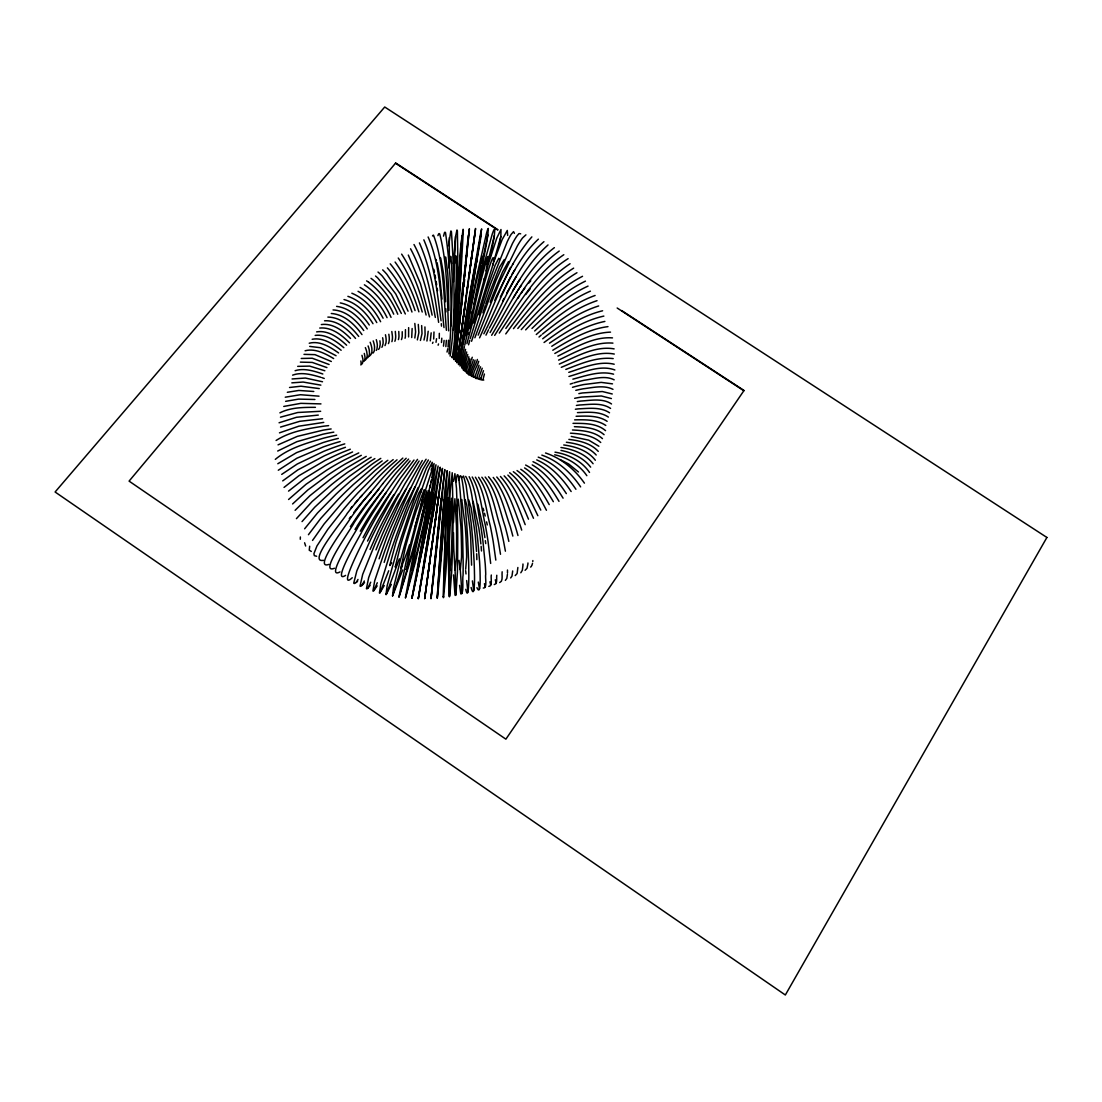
<?xml version="1.0" encoding="UTF-8"?>
<svg xmlns="http://www.w3.org/2000/svg" width="1102" height="1102" viewBox="0 0 1102 1102"><rect width="100%" height="100%" fill="white"/><g stroke="black" fill="none" stroke-linecap="round" stroke-linejoin="round"><path stroke-width="1.5" d="M428.21 331.247L426.929 341.028M430.965 598.551L438.458 524.469A75.459 0.73 -84 0 1 441.31 498.503L444.781 469.576L440.621 511.989A84.813 0.785 -84 0 1 438.692 530.393L435.717 557.956A87.265 0.799 -84 0 1 434.188 571.69L430.992 598.606M496.782 575.258C496.203 577.696 497.815 584.432 494.261 584.556M507.471 573.04L507.471 570.023M411.831 598.345L425.413 523.643A87.292 2.383 -78.7 0 1 429.188 505.171L438.128 466.008L433.623 494.151A83.449 2.383 -78.7 0 1 430.331 511.879L411.955 598.331L421.639 552.612A51.188 1.46 -78.7 0 0 423.416 544.099L426.488 528.96A43.047 1.212 -78.7 0 0 428.21 520.075L429.257 514.482A49.425 1.405 -78.7 0 0 430.648 506.879L432.783 493.117L427.493 516.342A52.028 1.433 -78.7 0 0 425.289 527.114L422.383 541.895A53.502 1.474 -78.7 0 0 420.427 552.198L417.286 571.153L417.989 568.88M453.473 522.444L454.892 498.738L456.476 525.668A48.736 2.838 89 0 1 456.614 536.04L456.572 549.168A50.141 2.92 89 0 1 456.393 557.598L455.071 570.368L455.952 594.846L455.209 595.452A22.591 1.322 88.9 0 1 454.961 594.309L453.542 574.927M418.278 598.606L429.725 526.04A86.452 1.309 -80.5 0 1 432.866 507.554L440.235 467.193L436.089 495.707A81.672 1.295 -80.4 0 1 433.127 514.152L418.278 598.675L432.59 515.571A48.97 0.771 -80.4 0 0 433.816 507.829L435.772 494.137L431.405 518.05A51.518 0.785 -80.4 0 0 429.56 528.836L427.135 543.479A52.992 0.813 -80.5 0 0 425.496 553.59L422.824 571.676L423.264 569.734M439.202 571.001L439.271 572.007L440.896 556.648A51.491 1.116 -85.7 0 0 441.709 547.212L442.839 533.12A50.045 1.074 -85.7 0 0 443.624 522.458L445.125 496.85L443.83 507.65A47.469 1.047 -85.7 0 0 443.128 515.268L441.062 541.234A49.163 1.088 -85.7 0 0 440.359 551.028L437.218 598.234L442.026 523.478A74.178 1.653 -85.7 0 1 444.037 499.661A81.272 1.818 -85.7 0 1 444.946 489.77L447.137 470.692L444.685 514.028A84.028 1.791 -85.7 0 1 443.321 532.321L441.172 559.031A86.507 1.846 -85.7 0 1 440.029 572.076L437.398 597.656M431.171 332.859L430.262 340.876M517.871 567.489L517.1 573.55L515.199 575.588M449.836 595.962L451.641 572.365A85.019 3.885 -89.2 0 0 452.137 560.629L452.853 535.668A82.54 3.774 -89.2 0 0 453.129 517.678L452.219 472.717L450.222 491.382A79.702 3.802 -89.3 0 0 449.699 501.534A71.658 3.402 -89.3 0 0 448.982 521.26L448.555 544.319A82.471 3.953 -89.3 0 0 448.431 561.317L449.134 595.535A23.418 1.088 -89.3 0 0 449.423 596.816L449.809 570.781L451.228 557.653A50.568 2.328 -89.2 0 0 451.6 548.782L451.972 535.228A49.149 2.259 -89.2 0 0 452.137 524.745L451.558 498.214L449.437 540.407A48.171 2.287 -89.3 0 0 449.368 550.545L449.795 570.698M446.034 524.759L446.833 500.652A80.556 2.824 -87.5 0 1 447.55 490.638L449.63 471.725L448.858 515.929A83.27 2.796 -87.5 0 1 448.046 534.084L446.654 559.926A85.749 2.879 -87.5 0 1 445.855 572.31L443.651 596.912L444.877 550.931A48.653 1.694 -87.5 0 1 445.263 540.93L446.585 515.805A46.987 1.639 -87.5 0 1 447.137 508.146L448.28 497.594L447.853 523.67A49.59 1.681 -87.5 0 1 447.384 534.25L446.641 548.107A51.009 1.722 -87.5 0 1 446.048 557.295L444.519 571.235M453.501 281.974L455.567 236.544L456.931 230.07A100.847 3.21 -87.3 0 1 457.385 231.186L457.785 256.063L456.104 309.827L454.286 342.736L452.316 357.847L451.751 356.607M439.257 338.438L439.326 333.327M448.514 340.229L448.046 347.02M512.692 570.96L512.003 576.043L510.667 577.944M441.792 338.19L441.475 342.515M446.365 340.339L445.842 346.607M453.459 263.722L455.567 236.544M471.587 565.133L470.692 537.542A47.675 4.504 83.7 0 0 469.783 527.596L466.821 505.308L465.209 499.757L464.534 500.597M463.088 282.291L459.92 313.064A116.247 1.047 -83.9 0 0 458.225 330.145L456.683 346.345A118.768 1.061 -83.9 0 0 455.677 358.191L455.581 361.291L469.287 230.566A102.403 0.895 -83.9 0 0 469.328 228.748L458.446 333.383L463.308 289.674M455.649 314.332L456.324 303.876M442.384 524.111L444.037 499.619M456.834 296.286L460.608 248.06L463.102 229.299A101.728 2.066 -85.6 0 1 463.322 230.745L459.093 305.695L453.9 359.583L454.148 350.436M454.603 343.59L454.961 338.466M455.677 327.156A66.354 1.364 -85.5 0 1 455.897 321.385L456.187 315.792A67.098 1.391 -85.5 0 1 456.765 305.943L461.917 235.663M444.092 340.422L443.472 346.152M448.569 245.705L450.801 231.089A99.8 4.325 -88.9 0 1 451.448 231.861C454.024 272.662 456.2 316.453 450.112 356.084M507.416 574.376L506.81 578.426L505.35 580.382M433.885 570.795L433.789 572.09L441.93 496.01L431.075 598.193M456.2 481.781C458.749 453.005 462.041 521.026 461.986 520.75A81.217 5.675 87.3 0 1 462.688 538.313L463.143 561.51A83.518 5.827 87.3 0 1 463.074 575.161C462.11 579.28 464.149 593.372 460.925 593.978A22.247 1.57 87.1 0 1 460.65 592.904L459.575 585.355M449.051 268.034A21.833 0.937 -88.9 0 1 449.34 263.846L450.525 256.408A59.177 2.576 -88.9 0 1 450.98 256.945L452.054 274.026A60.886 2.645 -88.9 0 1 452.192 285.17L451.214 325.806M453.556 481.298L454.906 473.64L456.503 488.517L457.509 519.29A81.865 4.725 89 0 1 457.743 537.087L457.633 561.152A84.303 4.863 89 0 1 457.399 572.255L455.952 594.846M454.685 263.199L455.829 255.843A59.77 1.901 -87.2 0 1 456.159 256.628L456.297 275.004A61.533 1.956 -87.2 0 1 455.994 286.534L453.432 330.201M433.692 338.989L433.995 331.991M464.548 277.511L466.532 255.306L463.611 279.77M438.761 523.312L441.31 498.448M455.636 358.853L458.68 329.222M465.499 262.717L468.35 235.043M463.901 286.672L464.631 279.467M421.543 489.123L421.102 491.891M460.085 262.841L461.173 255.485A60.266 1.226 -85.6 0 1 461.325 256.532L460.471 276.161A62.111 1.254 -85.6 0 1 459.699 288.035L455.663 331.688M428.416 571.428L442.453 468.391L424.669 598.689L436.833 510.639M459.038 480.169C462.179 458.68 466.38 522.706 466.545 522.045A80.639 6.598 85.5 0 1 467.689 539.374L468.625 561.689A82.939 6.777 85.5 0 1 468.791 574.555C468.929 575.699 468.777 602.932 465.774 589.336M436.557 338.7L436.02 342.295M465.967 335.683L473.516 295.322A63.585 1.639 -78.9 0 1 476.202 282.484L481.491 259.411A61.726 1.598 -78.9 0 1 482.428 256.353L481.808 263.86L487.855 234.96L488.296 228.445L487.814 229.202A103.974 2.686 -78.9 0 0 486.519 233.28L475.871 280.073L462.193 349.182A31.903 0.854 -78.9 0 0 460.677 358.067L460.016 366.057M507.664 235.442L507.292 230.442L502.113 239.685L493.999 261.257L470.251 338.534M467.014 289.344L475.568 228.458L464.328 311.852M304.593 542.776L305.653 546.041M465.912 327.294A117.914 1.749 -80.6 0 0 468.832 310.723L481.657 228.899A103.616 1.488 -80.6 0 0 480.789 232.536L467.413 307.141L458.515 364.61L459.823 359.5A120.779 1.791 -80.6 0 0 460.044 358.453M437.342 506.341L438.816 495.101L437.508 504.399M469.066 275.197L471.89 255.333L469.232 275.514M466.229 295.749L457.082 362.971L465.719 301.135M465.058 304.29L460.994 334.581L464.217 311.962M467.276 289.798L467.799 286.079M424.697 598.496L429.808 561.552M430.896 553.659L432.576 541.44M434.918 523.161L438.651 497.14M457.495 360.464L461.642 330.297M465.994 296.769L467.4 287.181M470.94 262.841L474.824 234.712M491.244 252.138L492.773 244.561A37.261 1.377 -77.3 0 0 494.343 235.635L494.839 228.996L493.958 229.767A104.125 3.885 -77.2 0 0 492.195 234.258L480.858 275.624L464.713 345.215M487.855 234.96L486.808 241.655A32.44 0.826 -78.9 0 1 486.161 245.443L479.081 282.401M408.594 336.936L408.649 327.638M493.393 261.477C494.977 245.099 483.489 286.878 483.447 286.534A63.806 3.113 -75.6 0 0 479.825 299.592L474.673 319.36M476.257 264.039L469.521 304.428A68.613 1.006 -80.6 0 1 467.62 315.144L466.49 321.412A68.641 1.006 -80.6 0 1 464.562 331.399L463.515 335.807L470.223 293.339A63.351 0.909 -80.6 0 1 472.414 280.679L476.505 258.612A61.492 0.882 -80.6 0 1 477.152 255.871L476.381 263.213L481.326 234.685M431.86 467.041L432.232 462.317L428.444 470.127L418.994 497.512A89.758 5.689 -73.4 0 0 413.264 515.64L405.646 541.289A92.251 5.841 -73.4 0 0 400.522 559.678L393.483 587.807L392.519 595.948L402.698 569.968M468.681 334.25L468.901 332.9M431.667 521.287L436.089 495.707M459.258 362.076L464.562 331.44M447.825 348.7L447.013 352.061M481.505 265.61L474.7 300.267M464.906 332.818L465.65 328.699M300.364 536.977L300.281 539.277M463.722 339.306L464.424 335.463M471.105 587.504C474.866 601.637 474.618 575.561 474.466 573.825A82.416 7.714 83.7 0 0 474.108 561.703L472.744 540.242A80.129 7.507 83.7 0 0 471.174 523.188L466.091 485.073L463.515 475.981L462.206 477.51M462.992 343.301L463.35 341.344M384.171 562.392L391.334 539.856A56.422 5.634 -68.1 0 1 395.494 528.946L401.569 514.193A54.866 5.482 -68.1 0 1 406.073 504.055L414.972 486.808M443.527 236.145L444.478 232.674A98.477 5.4 89.4 0 1 445.539 232.784C451.021 272.566 452.95 313.863 448.941 353.88M476.946 587.669C481.161 597.284 480.017 574.059 480.086 572.944A81.934 8.637 82 0 0 479.577 561.552L477.827 540.944A79.675 8.403 82 0 0 475.871 524.153C472.565 508.752 473.392 489.687 465.705 476.408M483.31 588.055C487.621 588.62 484.894 577.228 485.734 574.266A81.562 9.546 80.2 0 0 485.224 564.086L482.952 541.454A79.275 9.284 80.2 0 0 480.637 524.965C477.166 508.986 476.78 491.258 469.135 476.698M487.07 265.444L485.954 270.899M431.24 470.223L431.571 468.543M481.078 377.862L483.475 370.699M492.622 265.527L493.062 263.337M405.564 597.711L415.11 563.081L427.232 511.466A84.606 3.499 -76.9 0 0 431.254 492.498L436.006 464.755L425.647 502.691A88.119 3.471 -76.9 0 0 421.226 521.108L415.537 545.972A90.557 3.568 -76.9 0 0 411.804 563.081L405.384 597.849L417.024 551.854A51.739 2.121 -76.9 0 0 419.063 543.644L422.521 529.001A43.942 1.791 -76.9 0 0 424.821 518.725L425.413 515.956A49.934 2.039 -76.9 0 0 427.053 508.187L429.808 491.988L423.664 514.524A52.524 2.094 -76.9 0 0 421.088 525.268L417.686 540.132A54.026 2.149 -76.9 0 0 415.399 550.601L411.845 570.395A17.756 0.716 -76.9 0 0 412.768 567.75M477.469 290.377L478.764 283.972M411.707 337.556L412.134 328.52M464.41 346.662L463.336 351.869A31.944 1.24 -77.2 0 0 461.766 360.299L461.614 367.228M469.714 328.699L476.725 297.416A63.737 2.383 -77.2 0 1 479.88 284.44L486.423 260.403A61.822 2.314 -77.2 0 1 487.69 257.041L488.158 256.49L487.18 264.866L494.371 235.552M431.915 477.51L434.078 463.515L422.245 500.143A88.945 4.573 -75.2 0 0 417.176 518.436L410.536 543.754A91.425 4.697 -75.2 0 0 406.128 561.552L398.952 597.05L412.437 550.931A52.249 2.796 -75.2 0 0 414.696 543.038L418.54 528.919A44.838 2.397 -75.1 0 0 421.501 517.251L422.162 514.565A50.472 2.7 -75.1 0 0 423.939 506.989L426.956 490.817L419.945 512.595A53.02 2.755 -75.2 0 0 416.983 523.285L413.071 538.217A54.535 2.824 -75.2 0 0 410.44 548.824L406.294 569.527M488.806 586.388C492.814 586.581 490.597 577.71 491.299 575.024M428.21 520.061L433.623 494.151M473.901 304.111L474.439 301.549M490.349 256.367L490.913 253.749M430.868 482.414L431.405 479.893M422.906 497.484L424.174 489.619L416.322 510.584A53.502 3.43 -73.4 0 0 412.974 521.177L408.525 536.123A55.031 3.526 -73.4 0 0 405.536 546.854L400.756 568.425A15.042 0.978 -73.3 0 0 400.935 568.26L407.079 552.226A52.607 3.471 -73.4 0 0 409.503 544.898M429.656 487.842L430.276 485.073M483.764 280.9L484.288 278.544M465.581 349.362L464.424 354.431A31.93 1.625 -75.5 0 0 462.812 362.406C462.936 363.619 460.898 369.625 462.978 368.674M421.997 501.327L422.479 499.33M532.514 563.397L531.825 565.546M414.834 338.011L415.606 331.881L414.82 323.451M466.917 343.645L488.145 264.742L496.809 238.032L500.983 229.519L500.859 236.489L493.903 261.078M473.75 323.093L474.342 320.668M444.726 258.639L445.249 257.152A58.475 3.21 89.4 0 1 445.828 257.441L447.729 273.227A60.155 3.292 89.4 0 1 448.294 283.972L448.927 310.365M424.821 518.725L431.254 492.498M466.697 351.937L465.471 356.883A31.889 1.997 -73.8 0 0 463.846 364.39L463.405 370.3L464.658 369.625M420.909 505.708L421.474 503.462M461.132 500.611L461.724 499.523L465.306 527.1A47.992 3.953 85.5 0 1 465.981 537.197L466.518 549.457A49.342 4.064 85.5 0 1 466.642 557.033L465.678 569.238M467.771 354.403L466.504 359.183A31.779 2.369 -72.2 0 0 464.892 366.236L464.397 370.837L465.609 371.36M309.676 546.234L309.235 550.173L311.315 551.441M379.088 558.81L386.802 537.184A56.822 6.336 -66.3 0 1 391.375 526.26L397.987 511.659A55.265 6.171 -66.3 0 1 402.864 501.741L410.743 487.58M468.557 344.802L469.796 340.187M415.289 544.787L416.115 541.785M414.875 546.275L399.048 596.981M421.501 517.251L428.995 490.734M468.832 356.731C468.832 360.974 463.336 369.514 466.545 372.82M478.984 314.841L482.828 301.838A63.778 3.843 -73.9 0 1 486.905 288.738L495.115 265.306L498.793 258.295L499.22 259.466M469.893 358.921C469.948 362.792 464.369 371.002 467.827 373.936M471.56 341.276L490.252 284.605L507.292 241.572A103.905 7.411 -72.2 0 1 511.163 234.354L513.56 231.64L514.414 233.362M461.173 362.861L460.65 364.542M438.128 345.201L438.527 343.948M470.981 360.988L468.061 371.829L468.818 375.011M392.546 595.934L402.464 564.995M437.921 235.621L438.458 234.216A97.21 6.447 87.7 0 1 439.684 233.955C447.743 265.293 447.054 298.614 448.652 330.848M482.869 312.858L485.252 305.612M424.008 340.05L425.096 334.746L424.931 326.936M474.866 337.777L495.914 280.624L512.375 243.68A103.56 8.554 -70.5 0 1 516.921 236.021L519.014 233.555L520.667 233.803M484.425 374.033L483.227 378.592A29.244 5.992 -51.6 0 0 483.709 380.162M388.441 343.604L388.923 342.185A68.434 18.183 53.8 0 0 389.144 336.523L388.827 334.25M471.408 359.748L472.262 357.255M399.351 558.81L386.223 594.488L391.334 584.391M473.268 359.72C473.323 362.861 465.595 374.969 471.188 375.534M478.172 335.132L498.834 283.903L517.32 245.994A102.996 9.656 -68.8 0 1 522.582 237.922L525.916 234.85M475.045 360.106C474.934 364.073 467.317 374.005 472.166 376.608M375.961 549.898L382.38 534.332A57.208 7.039 -64.5 0 1 387.367 523.45L394.53 509.055A55.623 6.86 -64.5 0 1 399.778 499.371L405.812 489.274M370.079 549.457L378.096 531.316A57.538 7.742 -62.7 0 1 383.496 520.516L391.196 506.369A55.968 7.535 -62.7 0 1 396.789 496.961L398.538 494.192M428.402 459.975L422.851 469.438L412.933 492.098A91.301 7.962 -69.8 0 0 405.88 509.744L396.403 535.255A93.822 8.169 -69.8 0 0 389.956 553.92L380.906 583.33L379.432 592.972A26.586 2.383 -69.7 0 0 379.983 592.697L388.717 570.767M479.577 337.859C495.308 303.753 506.768 265.306 531.867 236.889M479.067 365.299L475.499 375.259A29.561 4.849 -58.5 0 0 475.334 377.091L475.968 378.523L477.593 378.468M432.494 343.369L432.99 342.212M477.359 359.459C477.207 363.026 467.661 376.374 474.315 377.104M480.582 366.814L477.221 376.209A29.492 5.138 -56.8 0 0 477.235 378.275L479.136 379.116M482.221 368.233L479.081 377.063A32.206 5.951 -55.1 0 0 480.844 379.598M426.102 459.231L420.881 467.427L410.123 489.329A92.017 9.091 -68.1 0 0 402.423 506.658L391.995 531.977A94.565 9.326 -68.1 0 0 384.86 550.711L374.735 580.658L372.917 591.003A27.798 2.824 -67.9 0 0 373.853 590.576L377.283 582.751M483.847 333.782C500.322 301.948 511.907 263.819 538.382 239.148M478.695 361.291C478.447 364.39 469.108 377.807 476.119 377.724M417.355 339.898L418.856 332.666L418.292 324.415M397.409 563.287L395.219 567.089L400.715 544.705A55.513 4.215 -71.6 0 1 404.09 533.878L409.062 518.959A53.984 4.105 -71.6 0 1 412.795 508.477L418.967 492.746L421.529 488.641M500.308 297.168L510.584 276.767M367.531 541.068L373.936 528.161A57.841 8.43 -60.9 0 1 379.749 517.472L387.987 503.614A56.257 8.21 -60.9 0 1 393.924 494.522M485.968 335.132L488.544 329.691M384.997 345.601L385.975 342.846A66.588 18.211 52 0 0 385.879 337.047L385.452 334.76M422.286 460.512L407.464 486.547A92.692 10.235 -66.3 0 0 399.117 503.49L387.752 528.547A95.254 10.497 -66.3 0 0 379.901 547.281L368.647 577.668L366.443 588.716A29.148 3.32 -66.1 0 0 367.875 588.11L370.713 582.2M489.233 328.286C505.653 298.904 517.912 263.791 543.933 241.682M420.413 340.477L422.011 333.63L421.653 325.586M502.608 301.204L503.972 298.463M363.013 537.721L369.914 524.855A58.103 9.119 -59.1 0 1 376.14 514.317L384.887 500.804A56.505 8.871 -59.1 0 1 391.155 492.043M490.115 332.515C507.168 302.237 521.783 268.475 548.038 244.933M384.24 585.548L379.983 592.697M364.321 580.974L362.021 585.396L364.514 582.559M506.713 293.118L516.039 276.726M491.657 335.27C510.088 304.896 525.654 269.618 554.375 247.647M391.706 562.805L391.251 563.604M357.998 579.432L356.345 582.338L357.613 581.098M360.285 531.205L366.057 521.411A58.31 9.794 -57.3 0 1 372.683 511.066L381.926 497.939A56.698 9.532 -57.2 0 1 386.375 492.167M494.674 335.38C513.504 305.819 530.269 271.932 559.224 251.049M512.637 290.969L517.334 283.283M355.009 529.511L356.194 527.527M510.543 267.359L496.63 295.97A63.186 5.951 -68.9 0 0 494.839 300.24M513.518 297.568L515.02 295.088M512.127 274.095L514.882 269.687M356.828 526.494L362.351 517.857A58.461 10.441 -55.4 0 1 369.363 507.719L378.275 496.024M312.541 540.435L324.043 524.07L340.945 504.096A98.188 21.31 -48 0 1 355.436 488.82L374.763 470.761A95.571 20.773 -48 0 1 387.835 460.292M499.289 333.066C518.078 305.282 535.503 273.833 563.811 254.714M377.159 585.865L373.853 590.589M515.764 293.903L517.237 291.548M350.381 526.632L358.811 514.179A58.558 11.075 -53.6 0 1 366.208 504.303L376.361 492.084A56.946 10.786 -53.6 0 1 378.799 489.384M517.954 290.46L519.386 288.269M308.436 534.718L320.627 518.574L338.286 499.234A97.982 22.192 -46.2 0 1 353.26 484.618L373.11 467.634A95.364 21.641 -46.1 0 1 382.187 460.87M517.968 282.277L519.813 279.522M517.995 298.091L519.552 295.763M505.818 328.451C523.987 303.381 541.454 275.431 568.122 258.626M390.673 564.568L389.695 565.519L395.976 542.377A55.982 4.918 -69.8 0 1 399.737 531.481L405.26 516.618A54.425 4.794 -69.8 0 1 409.379 506.3L418.154 487.525M520.075 287.25L521.453 285.225M521.094 293.518L522.61 291.341M505.763 333.906C524.414 308.367 543.479 281.589 570.065 263.722M349.251 518.725L350.698 516.7M419.104 461.008L404.944 483.764A93.312 11.378 -64.5 0 0 395.976 500.28L383.675 524.979A95.888 11.667 -64.5 0 0 375.121 543.658L362.682 574.39L360.037 586.099A30.622 3.843 -64.3 0 0 362.035 585.327M304.62 528.808L317.5 512.967L335.848 494.33A97.665 23.032 -44.3 0 1 351.29 480.431L371.553 464.562A95.047 22.453 -44.3 0 1 380.769 458.377M523.34 290.322L524.8 288.311M296.424 518.656L312.114 501.548L331.688 484.494A96.714 24.533 -40.5 0 1 347.874 472.166L368.771 458.611A94.125 23.913 -40.5 0 1 371.181 457.247M531.481 566.166L530.654 567.103M513.463 328.658C531.054 306.37 549.375 283.448 573.646 268.13M370.107 585.396L367.861 588.151M353.811 512.526L355.436 510.405A58.599 11.695 -51.8 0 1 363.192 500.831L371.154 491.85M525.682 294.51L530.214 288.738M302.031 521.604L314.662 507.292L333.644 489.412A97.251 23.817 -42.4 0 1 349.486 476.284L370.12 461.545A94.648 23.211 -42.4 0 1 374.873 458.584M508.504 261.587L502.622 271.891L493.503 293.463A63.475 5.262 -70.5 0 0 490.183 302.127M382.697 483.764L366.029 505.501A98.037 17.315 -55.4 0 0 353.962 522.913C353.976 524.8 317.224 575.175 334.429 568.26M417.52 459.369L402.561 480.995A93.877 12.508 -62.7 0 0 393.001 497.016L379.777 521.287A96.466 12.825 -62.7 0 0 370.492 539.842L356.855 570.822L353.728 583.151A32.22 4.436 -62.5 0 0 356.387 582.242M350.532 508.601L352.227 506.548M517.802 328.465C535.186 307.747 553.507 286.74 576.952 272.717M512.554 264.411L513.367 263.433M528.891 283.035L530.765 280.817M413.994 460.03L400.329 478.24A94.373 13.623 -60.9 0 0 390.191 493.724L376.058 517.472A96.976 13.982 -60.9 0 0 366.057 535.834C366.346 535.173 336.138 592.628 352.241 577.751M323.423 560.326C306.08 563.59 346.372 516.356 346.992 513.684A98.298 19.395 -51.7 0 1 360.34 497.209L378.454 477.194A95.681 18.899 -51.7 0 1 390.921 465.099L397.009 459.823M521.287 329.608C539.291 309.51 558.218 288.724 582.545 276.299M410.109 460.87L398.208 475.513A94.8 14.739 -59 0 0 387.532 490.404L372.517 513.573A97.403 15.111 -59.1 0 0 361.828 531.674C362.145 532.156 330.311 585.245 345.587 575.396M295.116 510.309L309.855 495.762L329.939 479.59A96.094 25.181 -38.6 0 1 346.414 468.102L366.236 456.407M360.326 497.291L362.172 495.308M288.586 499.495L306.191 484.15L327.101 469.907A94.51 26.296 -34.8 0 1 343.976 460.154L358.742 452.922M525.668 329.87C543.355 311.301 562.089 292.429 585.438 281.134M292.595 503.958L307.871 489.949L328.41 474.728A95.351 25.773 -36.7 0 1 345.119 464.094L361.277 455.319M408.58 459.093L396.224 472.827A95.144 15.814 -57.2 0 0 385.039 487.084L369.184 509.565A97.761 16.227 -57.2 0 0 357.792 527.362C357.998 528.45 323.547 580.644 339.995 571.924M531.977 328.451C548.768 312.169 566.566 295.887 588.041 286.093M534.69 330.972C551.413 315.475 569.293 300.309 590.383 291.148M284.04 487.415L298.876 475.747L325.076 460.457A92.54 27.123 -30.9 0 1 342.088 452.481L350.312 449.203M406.183 458.239L394.351 470.196A95.406 16.874 -55.4 0 0 382.697 483.764M536.288 334.512C553.948 319.057 572.751 303.463 595.108 295.474M288.545 491.12L304.772 478.378L325.985 465.154A93.574 26.751 -32.9 0 1 342.956 456.269L352.571 451.958M275.307 459.369C288.848 448.087 306.411 443.224 323.024 438.307A86.08 27.963 -21.2 0 1 336.675 435.194M402.836 458.088L392.587 467.62A95.585 17.907 -53.6 0 0 380.507 480.458L363.081 501.382A98.216 18.362 -53.6 0 0 350.367 518.353C350.216 519.896 311.329 570.56 328.906 564.403M539.016 337.033L541.289 335.049M282.718 480.885L297.926 469.851L324.332 455.842A91.411 27.44 -29 0 1 341.331 448.762L345.463 447.288M278.296 470.237L296.81 458.267L323.382 446.889A88.904 27.839 -25.1 0 1 340.146 441.571M542.446 334.085C559.045 320.765 576.621 307.458 597.022 300.681M542.694 338.782C559.733 325.503 577.889 312.527 598.675 305.943M393.18 459.603L389.337 462.661A95.667 19.864 -49.9 0 0 376.54 473.956L357.792 493.021A98.298 20.373 -49.9 0 0 343.852 508.917L327.735 529.442L316.949 545.972L313.905 553.7L314.345 555.656L316.632 556.262M281.713 474.383L297.237 464.025L323.781 451.324A90.199 27.674 -27.1 0 1 340.683 445.125L344.774 443.872M520.805 572.764L522.334 570.271L522.954 565.285A80.887 15.745 67.8 0 0 522.954 564.004M277.8 463.749L296.617 452.619L323.134 442.549A87.526 27.936 -23.2 0 1 338.342 438.403M544.057 342.502C561.868 329.388 580.809 316.026 602.601 310.778M549.512 343.149C566.249 331.881 583.908 320.475 603.855 316.095M276.092 440.483C290.143 431.419 307.196 428.719 323.423 426.212A81.41 27.66 -15.3 0 1 328.616 425.634M551.771 346.29C568.177 335.752 585.548 325.365 604.874 321.426M277.69 451.035L296.92 441.668L323.038 434.174A84.578 27.922 -19.3 0 1 333.81 432.136M552.777 350.243C569.817 339.953 587.889 329.154 607.973 326.633M554.829 353.466C572.062 343.948 590.397 332.859 610.522 332.129M278.048 444.85L297.375 436.364L323.175 430.138A83.022 27.812 -17.3 0 1 331.137 428.953M557.874 356.111C574.817 347.86 593.083 336.441 612.505 337.887M558.618 360.106C575.519 352.144 593.744 341.592 612.932 343.121M279.894 412.851C290.776 407.313 303.491 407.341 315.42 407.341M559.306 364.059C576.277 356.717 595.204 345.518 614.117 348.879M279.068 422.782L296.493 417.286L318.285 415.096M279.467 432.852L298.821 426.185L323.768 422.383M561.29 367.324C577.792 360.588 596.141 350.601 614.296 354.045M280.473 417.176L297.802 412.492L320.668 411.28M280.528 427.066L299.799 421.308L322.555 418.732M565.822 369.432C580.809 363.701 596.857 356.649 613.194 358.605M525.089 570.313L527.004 568.301L527.886 564.072A80.997 16.599 66 0 0 527.941 562.97M568.784 372.366C583.165 367.751 598.951 360.602 614.2 364.225M285.253 397.202L300.433 394.723L319.029 396.169M568.935 376.457C583.371 372.407 600.094 364.431 614.861 369.969M292.609 375.148C301.824 371.773 311.852 374.708 320.875 377.311M283.765 406.445L300.805 403.346L320.957 403.897M570.23 384.088L572.723 383.276M287.333 392.284L298.849 390.452L313.781 391.485M572.861 379.171C585.892 375.741 600.108 370.52 613.58 374.17M295.116 370.699C304.317 367.848 314.056 371.03 322.831 373.991M285.638 401.321L298.587 399.117L314.91 399.489M292.071 378.95L305.392 378.041L322.514 381.76M289.537 387.491L300.956 386.196L319.263 388.579M305.102 350.767C315.2 348.122 325.214 353.563 333.658 358.563M309.221 343.218C319.911 340.532 330.214 347.006 338.562 352.943M301.245 358.467L312.224 358.233L329.085 364.5M297.692 366.36L309.648 366.112L324.842 370.754M291.837 382.849L303.133 382.05L320.861 385.135M504.317 259.493L499.55 267.221L490.252 291.052A63.668 4.56 -72.2 0 0 485.734 304.152M304 354.348L314.979 354.651L331.33 361.497M300.35 362.131L312.238 362.42L326.922 367.586M312.169 339.264C322.982 337.226 333.038 343.934 341.152 350.271M316.632 331.881C328.203 329.966 338.603 337.791 346.62 345.201M321.329 324.567C332.776 322.955 342.956 330.779 350.532 338.466M315.186 335.394C326.123 334.016 335.945 340.945 343.838 347.681M319.745 328.052C331.509 326.895 341.703 334.967 349.499 342.832M309.717 346.4L320.71 347.75L336.069 355.712M324.553 320.792C337.253 319.993 347.874 329.333 355.547 338.438M577.462 412.603C587.724 412.244 599.419 411.074 608.387 417.079M430.469 461.187L426.364 468.198L415.895 494.826A90.543 6.819 -71.6 0 0 409.503 512.747L400.949 538.355A93.05 6.998 -71.6 0 0 395.177 556.909L387.16 585.713L385.975 594.625M576.112 416.28C586.471 416.019 598.152 415.247 607.133 421.308M574.638 419.862C585.093 419.683 596.788 419.325 605.797 425.455M573.026 423.347C584.005 423.375 596.747 423.085 605.563 430.648M327.873 317.1C340.793 317.169 351.249 326.812 358.729 336.441M574.39 426.681C584.542 427.108 596.072 427.617 604.075 434.684M333.052 309.924C346.083 310.557 356.525 320.448 363.743 330.531M572.475 429.987C582.806 430.51 594.364 431.461 602.463 438.624M570.423 433.169C580.933 433.802 592.545 435.194 600.728 442.481M331.303 313.491C344.389 314.442 354.734 324.415 361.979 334.595M571.263 436.433L588.785 440.18L598.868 446.241M336.606 306.37C349.857 307.968 360.216 318.258 367.255 328.933M568.894 439.409C579.404 440.635 590.837 443.252 598.262 451.379M566.387 442.26C577.159 443.61 588.633 446.723 596.196 455.016M563.742 444.96C575.437 446.53 587.876 450.553 595.356 460.237M560.959 447.508C572.971 449.217 585.424 453.886 593.083 463.735M555.009 452.178C568.453 454.272 581.746 460.967 589.515 472.441M340.256 302.912C352.695 305.268 362.489 314.8 369.266 325.021M560.973 450.401C572.269 452.633 583.468 457.867 590.658 467.138M554.692 454.795C567.447 457.578 579.445 464.81 586.843 475.692M499.674 582.559C503.435 581.401 501.603 574.858 502.154 571.8M344.017 299.565C356.621 302.871 366.387 312.872 372.999 323.712M347.888 296.328C360.602 300.626 370.341 311.136 376.788 322.61M322.004 377.697L324.25 378.468M545.531 452.991C561.441 458.239 574.9 469.521 584.432 483.144M541.853 455.112C558.039 460.705 571.139 472.91 580.63 486.877M538.217 457.137C554.141 462.895 566.607 475.485 575.919 489.274M612.492 383.854L601.169 382.38L583.743 384.557A51.133 18.321 -9.7 0 0 572.503 387.312M351.855 293.228C364.652 298.546 374.377 309.579 380.617 321.715M560.091 459.534L568.646 463.97L578.44 471.987M536.729 459.892C551.331 466.27 562.475 478.488 571.153 491.533M532.996 461.697C547.322 468.24 557.874 480.706 566.345 493.613M525.626 465.044C540.683 472.662 550.614 487.222 559.003 501.341M360.106 287.443C371.994 294.317 381.154 305.378 387.064 317.665M611.403 398.566L601.32 395.976L581.677 397.051A48.64 17.852 -3.9 0 0 574.652 398.318M358.054 291.314C368.867 297.471 377.38 307.238 383.097 318.216M532.225 464.892C545.573 472.579 555.201 485.224 563.081 498.173M612.244 393.979L602.339 391.527L582.462 392.959A49.342 17.99 -5.9 0 0 578.853 393.621M428.127 236.985C440.221 264.838 440.58 297.471 443.996 327.57M612.987 389.337C603.813 384.75 592.848 387.656 583.151 388.799A50.169 18.142 -7.8 0 0 575.795 390.356M524.566 467.923C537.294 475.968 545.862 488.93 553.342 501.685M497.897 229.712L395.701 162.972L129.086 481.119L505.887 739.167L744.029 390.48L621.68 310.571M395.494 163.22L497.691 229.974M617.175 308.009L743.836 390.742M520.778 469.287C533.602 477.8 541.798 491.464 549.209 504.592M364.376 284.798C376.223 292.691 385.342 304.386 391.045 317.362M517.031 470.554C530.737 480.238 538.864 495.707 546.44 510.267M614.172 379.818C604.984 375.135 593.882 378.895 584.253 380.245A52.207 18.527 -11.7 0 0 573.99 382.89M513.325 471.697C526.233 481.216 533.616 496.189 540.779 510.116M509.647 472.744C523.326 483.558 530.544 500.322 537.831 515.695M368.743 282.319C379.611 290.556 388.124 301.783 393.717 314.18M609.53 412.782C600.59 406.79 588.867 408.387 578.688 408.842A47.331 17.618 2 0 0 575.368 409.241M610.577 408.415C601.664 402.423 589.901 404.448 579.79 404.999A47.62 17.66 0 0 0 576.401 405.44M472.235 477.001C480.665 491.464 481.533 509.482 485.445 525.599A78.958 10.166 78.4 0 1 488.103 541.785L490.665 563.425M488.53 476.767C500.46 490.473 504.193 509.482 510.13 526.26A78.545 14.464 69.5 0 1 512.829 536.095M475.389 477.194C484.563 491.547 485.954 509.799 490.321 526.067A78.724 11.034 76.7 0 1 493.269 541.95L495.817 560.091M611.527 403.966C602.656 397.96 590.837 400.439 580.782 401.059A48.061 17.742 -2 0 0 577.324 401.583M485.169 477.056C496.465 490.955 499.564 509.799 505.129 526.467A78.476 13.61 71.3 0 1 508.821 541.371M478.599 477.262C488.503 491.492 490.445 509.964 495.225 526.37A78.559 11.888 74.9 0 1 498.448 541.922L500.501 554.278M481.863 477.221C492.47 491.285 494.991 509.964 500.17 526.508A78.476 12.756 73.1 0 1 503.642 541.729L505.405 551.179M507.884 475.1C520.02 486.919 526.77 503.008 533.492 518.271M504.137 475.844C515.832 487.869 522.045 504 528.492 519.194M500.446 476.477C512.678 490.018 518.698 507.912 525.199 524.662M496.782 476.987C508.518 490.762 513.973 508.656 520.172 525.365A78.945 16.186 66 0 1 521.687 530.103M493.214 477.428C504.385 491.409 509.262 509.262 515.144 525.888A78.71 15.332 67.8 0 1 517.954 535.503M387.394 267.882C398.401 280.762 406.61 295.997 411.983 312.031M390.232 263.833C401.541 277.525 409.476 293.821 415.082 310.599M413.994 244.52C426.061 266.891 430.648 292.65 435.331 317.417M395.095 262.042C405.949 277.001 413.594 294.193 418.884 311.852M398.249 258.02C409.517 274.302 416.914 293.049 422.218 312.031M401.638 254.135C413.705 272.511 420.909 293.779 426.102 315.02M468.736 499.895L471.105 507.815L474.287 527.927A47.386 5.042 81.9 0 1 475.43 537.721L476.56 551.496M423.843 239.837C434.684 265.238 437.329 293.587 441.048 320.792M419.421 242.908C430.496 267.882 434.822 295.46 438.624 322.363M410.55 248.776C421.611 269.343 427.397 292.388 432.122 315.144M435.869 259.342L436.461 260.582M459.038 560.353L460.113 569.114A13.21 0.937 87.2 0 0 460.292 569.775L461.531 557.392A49.728 3.499 87.2 0 0 461.545 549.388L461.283 536.702A48.35 3.402 87.2 0 0 460.87 526.453L458.28 499.178L457.289 506.479A45.678 3.292 87.2 0 0 457.137 510.901M408.319 255.058L420.454 283.669L429.505 316.908M397.767 314.249C392.367 301.163 383.937 289.261 373.192 280.032A69.963 16.337 60.3 0 0 371.016 278.365M401.335 313.45L391.375 294.372L377.71 277.952A71.933 16.144 62 0 0 375.52 276.023M473.102 501.327L478.819 528.12A47.152 5.565 80.2 0 1 480.169 537.748L480.885 543.892M408.071 311.205L400.191 293.89L386.94 274.412A75.969 15.593 65.5 0 0 382.67 269.852M405.329 313.987L395.797 294L382.298 276.065A73.93 15.896 63.8 0 0 378.014 272.042M361.952 355.326L362.875 358.894A53.116 17.563 35.4 0 1 362.09 363.949M477.882 504.248L483.365 528.161A46.945 6.089 78.4 0 1 484.908 537.611M483.103 508.311L483.792 510.694M495.294 579.804L496.162 582.903M484.494 513.284L485.211 516.025M364.28 353.411L364.982 356.938A53.778 17.508 37.2 0 1 364.17 361.222M489.922 581.801L490.707 584.983M437.095 262.675L438.913 272.235A58.502 4.546 86.1 0 1 440.263 282.084L442.012 299.069M486.602 521.893L487.277 524.951M433.857 269.343L434.422 272.029M484.453 583.674L485.142 586.939M454.988 569.982L453.804 549.581A47.73 2.851 89 0 1 453.569 539.498L453.473 532.624M478.309 582.076L479.494 588.799M391.816 331.509L392.422 336.179A70.39 18.128 55.6 0 1 391.885 341.661M436.13 281.409L436.681 284.839M437.205 288.352L437.535 290.721M472.4 580.892L473.736 590.52M485.348 540.655L485.734 543.603M395.301 331.385L395.701 336A72.429 18.059 57.3 0 1 394.86 341.276M465.636 570.643L465.994 573.949M466.683 580.547L467.895 592.105M481.133 546.358L481.505 550.972M398.772 331.454L398.979 336A74.55 17.963 59.1 0 1 398.414 339.609M441.31 323.685L441.489 326.137M460.292 569.775L461.972 593.551M405.453 329.65L405.426 336.468A79.027 17.646 62.6 0 1 405.054 338.245M445.539 301.7L444.326 282.938A59.37 3.926 87.8 0 0 443.348 272.635L440.69 258.144A57.69 3.829 87.8 0 0 440.235 257.909M402.23 331.716L402.216 336.151A76.754 17.825 60.9 0 1 401.459 339.595M443.197 596.54L445.539 522.417A72.911 2.548 -87.5 0 1 446.833 500.694M445.814 308.712L445.897 311.935M446.42 330.311C443.679 298.835 444.547 264.755 433.513 235.194A96.026 7.466 86 0 0 432.521 235.98M476.822 559.664L476.808 557.86A48.75 5.179 82 0 0 476.67 553.769M449.299 237.688L449.34 263.791M449.699 501.534L449.74 525.268M482.387 380.094A30.649 5.978 -53.3 0 1 481.037 377.917M500.845 236.544A35.967 1.736 -75.6 0 1 499.426 243.955M472.317 311.535A68.93 1.832 -78.9 0 1 471.794 313.905M462.289 346.978A120.779 1.791 -80.6 0 1 461.972 348.7M461.063 353.384A120.779 1.791 -80.6 0 1 460.526 356.098M453.68 357.241A117.211 2.438 -85.5 0 1 453.762 350.739M435.001 274.963A57.579 5.124 84.4 0 1 435.565 278.103M366.594 280.886A68.048 16.502 58.5 0 1 368.743 282.319M381.857 347.268A61.299 17.233 50.1 0 0 382.284 346.579L383.055 343.672A64.853 18.211 50.2 0 0 382.642 337.749M378.509 349.403A59.976 17.301 48.3 0 0 379.598 347.681L380.162 344.637A63.241 18.224 48.4 0 0 379.887 340.793M376.292 350.408A58.723 17.343 46.5 0 0 376.98 348.907L377.339 345.739A61.753 18.211 46.5 0 0 376.292 339.664M372.999 353.081A57.552 17.384 44.7 0 0 374.418 350.257L374.57 346.992A60.403 18.224 44.7 0 0 373.192 340.876M369.583 355.905A56.464 17.412 42.8 0 0 371.925 351.745L371.856 348.397A59.191 18.224 42.8 0 0 370.162 342.254M367.572 357.764A55.458 17.439 41 0 0 369.514 353.356L369.239 349.94A58.117 18.252 41 0 0 368.096 345.945M365.437 359.955A54.563 17.467 39.1 0 0 367.2 355.092L366.704 351.607A57.18 18.293 39.1 0 0 365.341 347.612M360.864 360.96A52.565 17.632 33.5 0 1 360.891 364.996M354.872 503.435A58.585 12.274 -49.9 0 1 357.571 500.336M379.074 495.032A56.849 10.166 -55.4 0 1 382.959 490.39M418.264 515.667A45.705 3.003 -73.4 0 1 414.531 528.726M407.602 566.428A18.748 0.992 -75.1 0 1 406.266 569.638M443.665 596.802A26.42 0.895 -87.5 0 1 443.197 596.664M532.858 560.546A81.149 17.467 64.2 0 1 532.776 561.579M1046.9 537.459L785.34 994.996L55.1 492.002L384.722 107.004L1046.9 537.459"/></g></svg>
